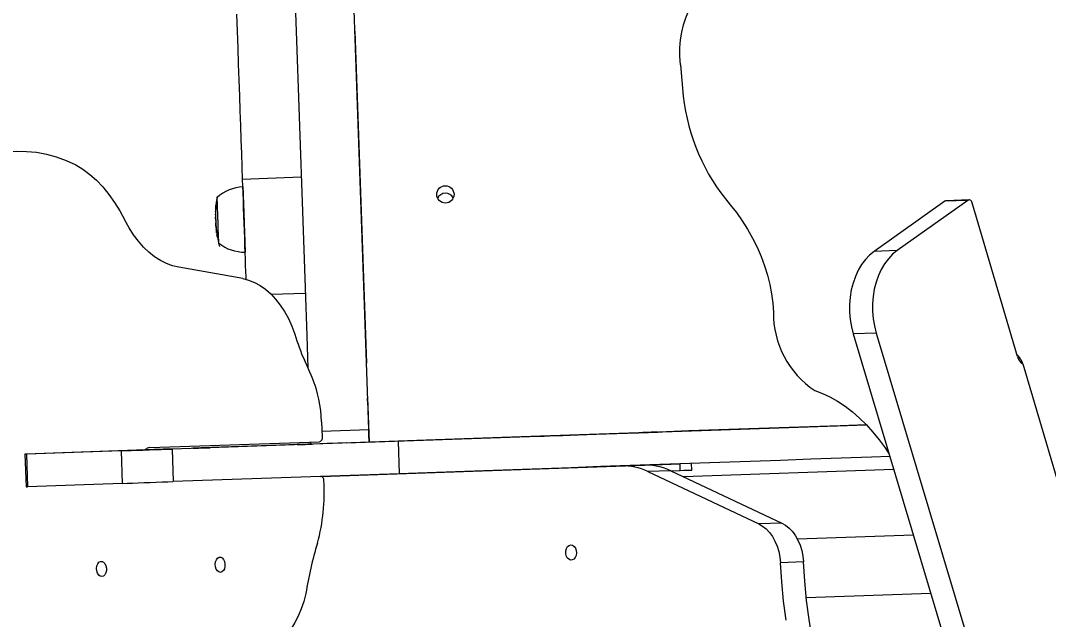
# Model space of a CAD drawing. Header units: millimetres. Extents: x -5713 to 5719, y -6024 to 5481.
# Drawn here: x 1442.5 to 1915.7, y 2299.8 to 2575.3 of the extents above; entities that cross this region are included whole.
import ezdxf

# ---------------------------------------------------------------- set-up
doc = ezdxf.new("R2010")
doc.units = ezdxf.units.MM
for name, color, linetype in [('DIKOM_ОБЪЕКТ', 7, 'Continuous'), ('DIKOM_РАЗМЕР_ЗОНА', 7, 'Continuous'), ('DIKOM_РАЗМЕР_ОБЪЕКТА', 7, 'Continuous')]:
    doc.layers.add(name, color=color, linetype=linetype)
doc.styles.add('style1', font='arial.ttf', dxfattribs={"width": 0.8})
doc.dimstyles.new('1-50', dxfattribs={"dimtxt": 300, "dimasz": 200, "dimexe": 100, "dimexo": 0, "dimgap": 100, "dimtad": 1, "dimdec": 0, "dimtxsty": 'style1', "dimcen": 0, "dimclrd": 7, "dimclre": 7, "dimadec": 1, "dimazin": 2, "dimtfac": 1, "dimtdec": 0, "dimtmove": 1, "dimatfit": 3, "dimfxl": 0, "dimlwd": 25, "dimlwe": 18, "dimarcsym": 0})

# ---------------------------------------------------------------- blocks, each defined once
blk = doc.blocks.new('*D16')
at = {"layer": 'Defpoints', "color": 0, "transparency": 16777216}
for p in [(2713.82, 2377.67), (-3598.04, -60.3), (-3598.04, -5183.86)]:
    blk.add_point(p, dxfattribs=at)
at = {"layer": 'DIKOM_РАЗМЕР_ОБЪЕКТА', "color": 7, "lineweight": 18, "transparency": 16777216}
for p, q in [((2713.82, 2377.67), (2713.82, -5283.86)), ((-3598.04, -60.3), (-3598.04, -5283.86))]:
    blk.add_line(p, q, dxfattribs=at)
at = {"layer": 'DIKOM_РАЗМЕР_ОБЪЕКТА', "color": 7, "lineweight": 25, "transparency": 16777216}
blk.add_line((2513.82, -5183.86), (-3398.04, -5183.86), dxfattribs=at)
at = {"layer": 'DIKOM_РАЗМЕР_ОБЪЕКТА', "color": 7, "transparency": 16777216}
for points in [[(-3398.04, -5150.53), (-3398.04, -5217.2), (-3598.04, -5183.86)], [(2513.82, -5150.53), (2513.82, -5217.2), (2713.82, -5183.86)]]:
    blk.add_solid(points, dxfattribs=at)
at = {"layer": 'DIKOM_РАЗМЕР_ОБЪЕКТА', "color": 0, "transparency": 16777216, "insert": (-444.93, -4930.59), "char_height": 300, "attachment_point": 5, "style": 'style1'}
blk.add_mtext('6300', dxfattribs=at)
blk = doc.blocks.new('*D15')
at = {"layer": 'Defpoints', "color": 0, "transparency": 16777216}
for p in [(-612.28, 3980.94), (4699.87, 3980.94), (684.19, -2271.39)]:
    blk.add_point(p, dxfattribs=at)
at = {"layer": 'DIKOM_РАЗМЕР_ОБЪЕКТА', "color": 7, "lineweight": 18, "transparency": 16777216}
for p, q in [((-612.28, 3980.94), (4799.87, 3980.94)), ((684.19, -2271.39), (4799.87, -2271.39))]:
    blk.add_line(p, q, dxfattribs=at)
at = {"layer": 'DIKOM_РАЗМЕР_ОБЪЕКТА', "color": 7, "lineweight": 25, "transparency": 16777216}
blk.add_line((4699.87, -2071.39), (4699.87, 3780.94), dxfattribs=at)
at = {"layer": 'DIKOM_РАЗМЕР_ОБЪЕКТА', "color": 7, "transparency": 16777216}
for points in [[(4666.54, 3780.94), (4733.21, 3780.94), (4699.87, 3980.94)], [(4666.54, -2071.39), (4733.21, -2071.39), (4699.87, -2271.39)]]:
    blk.add_solid(points, dxfattribs=at)
at = {"layer": 'DIKOM_РАЗМЕР_ОБЪЕКТА', "color": 0, "transparency": 16777216, "insert": (4446.7, 2209.88), "char_height": 300, "attachment_point": 5, "rotation": 90, "style": 'style1'}
blk.add_mtext('6250', dxfattribs=at)
blk = doc.blocks.new('*D13')
at = {"layer": 'Defpoints', "color": 0, "transparency": 16777216}
for p in [(-612.24, 5480.95), (971.69, -4271.39), (5619.37, -4271.39)]:
    blk.add_point(p, dxfattribs=at)
at = {"layer": 'DIKOM_РАЗМЕР_ЗОНА', "color": 7, "lineweight": 18, "transparency": 16777216}
for p, q in [((-612.24, 5480.95), (5719.37, 5480.95)), ((971.69, -4271.39), (5719.37, -4271.39))]:
    blk.add_line(p, q, dxfattribs=at)
at = {"layer": 'DIKOM_РАЗМЕР_ЗОНА', "color": 7, "lineweight": 25, "transparency": 16777216}
blk.add_line((5619.37, 5280.95), (5619.37, -4071.39), dxfattribs=at)
at = {"layer": 'DIKOM_РАЗМЕР_ЗОНА', "color": 7, "transparency": 16777216}
for points in [[(5586.04, 5280.95), (5652.71, 5280.95), (5619.37, 5480.95)], [(5586.04, -4071.39), (5652.71, -4071.39), (5619.37, -4271.39)]]:
    blk.add_solid(points, dxfattribs=at)
at = {"layer": 'DIKOM_РАЗМЕР_ЗОНА', "color": 0, "transparency": 16777216, "insert": (5366.2, 2209.88), "char_height": 300, "attachment_point": 5, "rotation": 90, "style": 'style1'}
blk.add_mtext('9750', dxfattribs=at)

msp = doc.modelspace()

# ---------------------------------------------------------------- linework, layer by layer
at = {"layer": 'DIKOM_ОБЪЕКТ', "color": 7, "linetype": 'Continuous', "lineweight": 15}
for p, q in [((1596.39, 2570.43), (1601.72, 2417.75)), ((1746.24, 2554.96), (1747.6, 2540.57)), ((1571.72, 2503.21), (1544.73, 2502.27)), ((1532.48, 2490.52), (1532.47, 2490.45)), ((1532.48, 2490.52), (1532.48, 2490.52)), ((1532.52, 2490.91), (1532.54, 2491.03)), ((1867.97, 2492.22), (1835.43, 2469.1)), ((1878.56, 2492.59), (1846.02, 2469.47)), ((1878.56, 2492.59), (1867.97, 2492.22)), ((1879.15, 2492.8), (1868.56, 2492.43)), ((1901.44, 2420.71), (1880.53, 2491.53)), ((1532.28, 2487), (1532.26, 2486.82)), ((1532.26, 2486), (1532.27, 2486.19)), ((1532.27, 2487.28), (1532.29, 2487.46)), ((1532.28, 2484.78), (1532.28, 2484.94)), ((1532.36, 2483.33), (1532.28, 2484.79)), ((1532.34, 2483.33), (1532.32, 2483.72)), ((1532.36, 2482.55), (1532.37, 2482.26)), ((1532.54, 2479.53), (1532.53, 2479.56)), ((1532.66, 2478.63), (1532.65, 2478.65)), ((1532.76, 2477.72), (1532.66, 2478.63)), ((1532.7, 2478.46), (1532.79, 2477.34)), ((1532.7, 2478.13), (1532.81, 2477.2)), ((1532.8, 2477.27), (1532.83, 2477.1)), ((1532.84, 2476.99), (1533, 2476.46)), ((1532.9, 2476.67), (1533.17, 2475.15)), ((1533.01, 2476.23), (1532.91, 2476.68)), ((1533.01, 2476.22), (1533.01, 2476.23)), ((1533.04, 2476.23), (1533.01, 2476.23)), ((1533.04, 2476.22), (1533.01, 2476.22)), ((1846.02, 2469.47), (1835.43, 2469.1)), ((1544.81, 2456.57), (1515.3, 2461.79)), ((1557.84, 2449.39), (1573.58, 2449.94)), ((1836.4, 2431.53), (1825.81, 2431.16)), ((1825.81, 2431.16), (1899.93, 2183.5)), ((1836.4, 2431.53), (1910.52, 2183.87)), ((1576.81, 2411.1), (1573.15, 2419.15)), ((1901.25, 2421.36), (1901.28, 2421.48)), ((1903.45, 2418.56), (1902.52, 2418.53)), ((1903.89, 2417.39), (1937.36, 2304.07)), ((1602.28, 2401.76), (1602.99, 2381.35)), ((1602.4, 2398.36), (1602.28, 2401.76)), ((1581.09, 2390.74), (1581.37, 2383.61)), ((1581.26, 2386.41), (1602.79, 2387.16)), ((1738.02, 2386.07), (1831.87, 2389.34)), ((1501.93, 2378.82), (1580.15, 2381.55)), ((1616.33, 2381.81), (1512.26, 2378.18)), ((1575.97, 2381.41), (1576.01, 2380.41)), ((1592.38, 2380.98), (1681.28, 2384.08)), ((1616.33, 2381.81), (1616.85, 2366.82)), ((1444.5, 2375.81), (1445.02, 2360.82)), ((1500.17, 2377.76), (1444.96, 2375.83)), ((1488.74, 2377.36), (1445.21, 2375.84)), ((1445.21, 2375.84), (1445.73, 2360.85)), ((1488.74, 2377.36), (1489.26, 2362.37)), ((1512.26, 2378.18), (1512.78, 2363.19)), ((1729.69, 2370.76), (1746.1, 2371.34)), ((1746.2, 2368.34), (1746.1, 2371.34)), ((1751.46, 2368.52), (1751.35, 2371.52)), ((1616.85, 2366.82), (1512.78, 2363.19)), ((1580.8, 2365.56), (1729.66, 2370.76)), ((1580.8, 2365.56), (1719.07, 2370.39)), ((1729.66, 2370.76), (1719.07, 2370.39)), ((1721.46, 2370.48), (1720.94, 2370.46)), ((1741.87, 2368.17), (1731.28, 2367.8)), ((1731.28, 2367.8), (1782.36, 2343.76)), ((1741.83, 2368.19), (1746.2, 2368.34)), ((1741.87, 2368.17), (1792.94, 2344.13)), ((1844.48, 2368.77), (1747.76, 2365.4)), ((1489.26, 2362.37), (1445.73, 2360.85)), ((1586.9, 2365.78), (1586.9, 2365.78)), ((1592.15, 2365.96), (1592.15, 2365.96)), ((1792.94, 2344.13), (1782.36, 2343.76)), ((1853.52, 2338.57), (1800.13, 2336.7)), ((1802.89, 2326.22), (1792.3, 2325.85)), ((1804.22, 2309.83), (1861.52, 2311.83))]:
    msp.add_line(p, q, dxfattribs=at)
at = {"layer": 'DIKOM_ОБЪЕКТ', "color": 7, "linetype": 'Continuous', "lineweight": 15, "flags": 128}
for points in [[(1560.05, 2837.25), (1560.77, 2816.69), (1561.49, 2796.01), (1562.22, 2775.21), (1562.95, 2754.29), (1563.68, 2733.26), (1564.42, 2712.12), (1565.16, 2690.89), (1565.91, 2669.56), (1566.66, 2648.14), (1567.41, 2626.63), (1568.16, 2605.05), (1568.92, 2583.4), (1569.68, 2561.68), (1570.44, 2539.9), (1571.2, 2518.06), (1571.96, 2496.18), (1572.73, 2474.25), (1573.5, 2452.28), (1574.26, 2430.28), (1574.78, 2415.57)], [(1602.79, 2387.16), (1602.02, 2409.2), (1601.25, 2431.23), (1600.48, 2453.22), (1599.71, 2475.19), (1598.95, 2497.12), (1598.18, 2519), (1597.42, 2540.84), (1596.66, 2562.62), (1595.9, 2584.34), (1595.14, 2605.99), (1594.39, 2627.57), (1593.64, 2649.08), (1592.89, 2670.5), (1592.15, 2691.83), (1591.41, 2713.07), (1590.67, 2734.2), (1589.93, 2755.23), (1589.2, 2776.15), (1588.48, 2796.96), (1587.75, 2817.64), (1587.04, 2838.19)], [(1746.24, 2554.96), (1746, 2558.9), (1746.02, 2562.74), (1746.31, 2566.46), (1746.86, 2570.03), (1747.67, 2573.43), (1748.74, 2576.63), (1750.05, 2579.62), (1751.61, 2582.38), (1753.39, 2584.89), (1755.4, 2587.13), (1757.6, 2589.09)], [(1544.73, 2502.27), (1544.53, 2508.07), (1544.32, 2514.14), (1544.1, 2520.45), (1543.87, 2526.99), (1543.63, 2533.75), (1543.39, 2540.72), (1543.14, 2547.88), (1542.88, 2555.23), (1542.62, 2562.74), (1542.35, 2570.41), (1542.08, 2578.22)], [(1405.55, 2501.57), (1409.65, 2504.6), (1413.85, 2507.26), (1418.16, 2509.55), (1422.54, 2511.46), (1427, 2512.98), (1431.51, 2514.12), (1436.07, 2514.86), (1440.65, 2515.2), (1445.24, 2515.15), (1449.83, 2514.7), (1454.41, 2513.86), (1458.96, 2512.62), (1463.47, 2510.99), (1467.92, 2508.98)], [(1467.92, 2508.98), (1471.19, 2506.95), (1474.37, 2504.56), (1477.44, 2501.82), (1480.38, 2498.75), (1483.18, 2495.36), (1485.81, 2491.67), (1488.27, 2487.71), (1490.55, 2483.49)], [(1546.34, 2456.24), (1546.3, 2457.46), (1546.21, 2459.9), (1546.12, 2462.58), (1546.02, 2465.47), (1545.91, 2468.56), (1545.8, 2471.8), (1545.68, 2475.16), (1545.56, 2478.62), (1545.44, 2482.12), (1545.31, 2485.65), (1545.19, 2489.15), (1545.07, 2492.6), (1544.95, 2495.96), (1544.84, 2499.19), (1544.73, 2502.27)], [(1544.86, 2498.78), (1544.86, 2498.75), (1544.87, 2498.42), (1544.89, 2497.75), (1544.93, 2496.75), (1544.97, 2495.45), (1545.03, 2493.88), (1545.09, 2492.07), (1545.16, 2490.06), (1545.24, 2487.91), (1545.31, 2485.66)], [(1533.75, 2472.88), (1533.76, 2472.7), (1533.76, 2472.58), (1533.75, 2472.83), (1533.73, 2473.44), (1533.7, 2474.38), (1533.66, 2475.64), (1533.6, 2477.15), (1533.54, 2478.88), (1533.48, 2480.76), (1533.41, 2482.73), (1533.34, 2484.72), (1533.27, 2486.66), (1533.21, 2488.49), (1533.15, 2490.15), (1533.1, 2491.58), (1533.06, 2492.73), (1533.03, 2493.56), (1533.01, 2494.04), (1533.01, 2494.16), (1533.02, 2493.91), (1533.02, 2493.86)], [(1533.75, 2472.88), (1533.75, 2472.88), (1533.74, 2473.12), (1533.72, 2473.71), (1533.69, 2474.63), (1533.65, 2475.85), (1533.6, 2477.32), (1533.54, 2479), (1533.48, 2480.83), (1533.41, 2482.74), (1533.34, 2484.68), (1533.27, 2486.57), (1533.21, 2488.35), (1533.16, 2489.96), (1533.11, 2491.35), (1533.07, 2492.47), (1533.04, 2493.27), (1533.02, 2493.74), (1533.02, 2493.86)], [(1769.17, 2490.56), (1772.03, 2486.97), (1774.71, 2483.21), (1777.2, 2479.28), (1779.49, 2475.23), (1781.56, 2471.06), (1783.4, 2466.82), (1785, 2462.51), (1786.34, 2458.18), (1787.43, 2453.85), (1788.25, 2449.54), (1788.79, 2445.28), (1789.06, 2441.1)], [(1880.53, 2491.53), (1880.39, 2491.9), (1880.2, 2492.22), (1879.96, 2492.48), (1879.7, 2492.67), (1879.41, 2492.77), (1879.12, 2492.8), (1878.83, 2492.74), (1878.56, 2492.59)], [(1545.31, 2485.66), (1545.39, 2483.37), (1545.47, 2481.09), (1545.55, 2478.87), (1545.62, 2476.76), (1545.69, 2474.82), (1545.75, 2473.09), (1545.8, 2471.62), (1545.85, 2470.42), (1545.88, 2469.54), (1545.9, 2469), (1545.9, 2468.8), (1545.9, 2468.8)], [(1515.3, 2461.79), (1512.44, 2462.48), (1509.62, 2463.53), (1506.85, 2464.93), (1504.16, 2466.67), (1501.56, 2468.74), (1499.08, 2471.12), (1496.72, 2473.81), (1494.5, 2476.78), (1492.44, 2480.01), (1490.55, 2483.49)], [(1835.43, 2469.1), (1833.35, 2467.4), (1831.43, 2465.37), (1829.68, 2463.04), (1828.15, 2460.44), (1826.84, 2457.59), (1825.77, 2454.55), (1824.95, 2451.35), (1824.41, 2448.02), (1824.14, 2444.62), (1824.14, 2441.19), (1824.43, 2437.78), (1824.99, 2434.42), (1825.81, 2431.16)], [(1846.02, 2469.47), (1843.94, 2467.77), (1842.01, 2465.74), (1840.27, 2463.41), (1838.73, 2460.81), (1837.42, 2457.96), (1836.35, 2454.92), (1835.54, 2451.72), (1835, 2448.39), (1834.72, 2444.99), (1834.73, 2441.56), (1835.01, 2438.14), (1835.57, 2434.79), (1836.4, 2431.53)], [(1544.81, 2456.57), (1547.5, 2455.9), (1550.15, 2454.86), (1552.74, 2453.45), (1555.25, 2451.69), (1557.65, 2449.59), (1559.92, 2447.17), (1562.05, 2444.44), (1564.02, 2441.44), (1565.82, 2438.18), (1567.42, 2434.7), (1568.82, 2431.01)], [(1808.09, 2405.1), (1811.61, 2403.78), (1815.12, 2402.12), (1818.61, 2400.15), (1822.06, 2397.86), (1825.43, 2395.29), (1828.71, 2392.44), (1831.87, 2389.34), (1834.9, 2386), (1837.77, 2382.45), (1840.46, 2378.71), (1842.4, 2375.74)], [(1602.99, 2381.35), (1602.97, 2381.83), (1602.88, 2384.48), (1602.79, 2387.16)], [(1831.87, 2389.34), (1819.76, 2388.92), (1805.75, 2388.43), (1791.77, 2387.94), (1777.83, 2387.45), (1763.93, 2386.97), (1750.08, 2386.49), (1736.29, 2386), (1722.57, 2385.53), (1708.93, 2385.05), (1695.38, 2384.58), (1681.91, 2384.11), (1668.56, 2383.64), (1655.31, 2383.18), (1642.19, 2382.72), (1629.19, 2382.26), (1616.33, 2381.81)], [(1681.28, 2384.08), (1683.5, 2384.16), (1686.05, 2384.25), (1688.92, 2384.35), (1692.1, 2384.46), (1695.59, 2384.58), (1699.36, 2384.72), (1703.4, 2384.86), (1707.7, 2385.01), (1712.25, 2385.17), (1717.02, 2385.33), (1722, 2385.51), (1727.18, 2385.69), (1732.52, 2385.87), (1738.02, 2386.07)], [(1728.99, 2385.75), (1729.18, 2385.76), (1729.73, 2385.78), (1730.57, 2385.8), (1731.63, 2385.84), (1732.78, 2385.88), (1733.89, 2385.92), (1734.86, 2385.95), (1735.56, 2385.98), (1735.94, 2385.99), (1735.94, 2385.99), (1735.56, 2385.98), (1734.86, 2385.95), (1733.89, 2385.92), (1732.78, 2385.88), (1731.63, 2385.84), (1730.57, 2385.8), (1729.73, 2385.78), (1729.18, 2385.76), (1728.99, 2385.75)], [(1592.38, 2380.98), (1590.62, 2380.92), (1588.53, 2380.85), (1586.13, 2380.76), (1583.42, 2380.67), (1580.44, 2380.56), (1577.18, 2380.45), (1573.68, 2380.33), (1569.95, 2380.2), (1566.01, 2380.06), (1561.9, 2379.92), (1557.63, 2379.77), (1553.23, 2379.61), (1548.72, 2379.46), (1544.14, 2379.3), (1539.52, 2379.13), (1534.87, 2378.97), (1530.22, 2378.81), (1525.62, 2378.65), (1521.07, 2378.49), (1516.62, 2378.33), (1512.28, 2378.18), (1508.08, 2378.04), (1504.06, 2377.9), (1500.22, 2377.76), (1499.84, 2377.75)], [(1569.79, 2380.19), (1569.98, 2380.2), (1570.53, 2380.22), (1571.37, 2380.25), (1572.43, 2380.28), (1573.57, 2380.32), (1574.69, 2380.36), (1575.65, 2380.4), (1576.36, 2380.42), (1576.74, 2380.43), (1576.74, 2380.43), (1576.36, 2380.42), (1575.65, 2380.4), (1574.69, 2380.36), (1573.57, 2380.32), (1572.43, 2380.28), (1571.37, 2380.25), (1570.53, 2380.22), (1569.98, 2380.2), (1569.79, 2380.19)], [(1581.37, 2383.61), (1581.36, 2383.22), (1581.3, 2382.84), (1581.19, 2382.48), (1581.04, 2382.17), (1580.86, 2381.92), (1580.64, 2381.72), (1580.4, 2381.6), (1580.15, 2381.55)], [(1444.96, 2375.83), (1444.74, 2375.82), (1444.59, 2375.82), (1444.51, 2375.81), (1444.5, 2375.81), (1444.58, 2375.82), (1444.72, 2375.82), (1444.94, 2375.83), (1445.21, 2375.84)], [(1488.74, 2377.36), (1491, 2377.44), (1493.47, 2377.52), (1496.1, 2377.62), (1498.84, 2377.71), (1501.64, 2377.81), (1504.43, 2377.91), (1507.17, 2378), (1509.79, 2378.09), (1512.26, 2378.18)], [(1500.17, 2377.76), (1500.83, 2377.78), (1501.3, 2377.8), (1501.54, 2377.81), (1501.55, 2377.81), (1501.33, 2377.8), (1500.9, 2377.78), (1500.25, 2377.76), (1499.84, 2377.75)], [(1521.85, 2378.52), (1522.03, 2378.52), (1522.55, 2378.54), (1523.36, 2378.57), (1524.39, 2378.61), (1525.55, 2378.65), (1526.74, 2378.69), (1527.85, 2378.73), (1528.78, 2378.76), (1529.45, 2378.78), (1529.8, 2378.79), (1529.8, 2378.79), (1529.45, 2378.78), (1528.78, 2378.76), (1527.85, 2378.73), (1526.74, 2378.69), (1525.55, 2378.65), (1524.39, 2378.61), (1523.36, 2378.57), (1522.55, 2378.54), (1522.03, 2378.52), (1521.85, 2378.52)], [(1521.85, 2378.52), (1522.03, 2378.52), (1522.55, 2378.54), (1523.36, 2378.57), (1524.39, 2378.61), (1525.55, 2378.65), (1526.74, 2378.69), (1527.85, 2378.73), (1528.78, 2378.76), (1529.45, 2378.78), (1529.8, 2378.79), (1529.8, 2378.79), (1529.45, 2378.78), (1528.78, 2378.76), (1527.85, 2378.73), (1526.74, 2378.69), (1525.55, 2378.65), (1524.39, 2378.61), (1523.36, 2378.57), (1522.55, 2378.54), (1522.03, 2378.52), (1521.85, 2378.52)], [(1842.7, 2374.71), (1834.3, 2374.42), (1820.28, 2373.93), (1806.28, 2373.44), (1792.3, 2372.95), (1778.35, 2372.46), (1764.45, 2371.98), (1750.61, 2371.49), (1736.82, 2371.01), (1723.1, 2370.53), (1709.46, 2370.06), (1695.9, 2369.58), (1682.44, 2369.11), (1669.08, 2368.65), (1655.83, 2368.19), (1642.71, 2367.73), (1629.71, 2367.27), (1616.85, 2366.82)], [(1746.2, 2368.34), (1747.88, 2368.4), (1749.27, 2368.45), (1750.33, 2368.48), (1751.05, 2368.51), (1751.41, 2368.52), (1751.46, 2368.52)], [(1489.26, 2362.37), (1491.52, 2362.45), (1494, 2362.53), (1496.63, 2362.63), (1499.37, 2362.72), (1502.16, 2362.82), (1504.95, 2362.92), (1507.69, 2363.01), (1510.32, 2363.1), (1512.78, 2363.19)], [(1445.02, 2360.82), (1445.03, 2360.82), (1445.1, 2360.83), (1445.24, 2360.83), (1445.46, 2360.84), (1445.73, 2360.85)], [(1782.36, 2343.76), (1784.11, 2342.75), (1785.76, 2341.42), (1787.28, 2339.8), (1788.63, 2337.92), (1789.81, 2335.81), (1790.77, 2333.51), (1791.52, 2331.05), (1792.03, 2328.48), (1792.3, 2325.85)], [(1792.94, 2344.13), (1794.7, 2343.12), (1796.35, 2341.79), (1797.86, 2340.17), (1799.22, 2338.29), (1800.39, 2336.18), (1801.36, 2333.88), (1802.11, 2331.42), (1802.62, 2328.85), (1802.89, 2326.22)], [(1695.78, 2334.06), (1696.59, 2333.9), (1697.33, 2333.37), (1697.91, 2332.55), (1698.28, 2331.5), (1698.38, 2330.36), (1698.22, 2329.24), (1697.81, 2328.26), (1697.19, 2327.53), (1696.43, 2327.13), (1695.62, 2327.1), (1694.83, 2327.44), (1694.17, 2328.13), (1693.69, 2329.08), (1693.45, 2330.19), (1693.47, 2331.34), (1693.77, 2332.4), (1694.29, 2333.27), (1694.99, 2333.84), (1695.78, 2334.06)], [(1534.49, 2321.42), (1533.76, 2321.59), (1533.09, 2322.11), (1532.56, 2322.94), (1532.22, 2323.99), (1532.12, 2325.13), (1532.26, 2326.25), (1532.64, 2327.23), (1533.19, 2327.96), (1533.88, 2328.36), (1534.62, 2328.38), (1535.33, 2328.03), (1535.94, 2327.35), (1536.38, 2326.4), (1536.6, 2325.29), (1536.58, 2324.14), (1536.32, 2323.07), (1535.85, 2322.21), (1535.22, 2321.64), (1534.49, 2321.42)], [(1479.89, 2319.52), (1479.15, 2319.68), (1478.48, 2320.2), (1477.95, 2321.03), (1477.62, 2322.08), (1477.52, 2323.22), (1477.66, 2324.35), (1478.03, 2325.32), (1478.59, 2326.05), (1479.28, 2326.45), (1480.02, 2326.48), (1480.73, 2326.13), (1481.34, 2325.44), (1481.78, 2324.49), (1482, 2323.38), (1481.98, 2322.23), (1481.72, 2321.17), (1481.25, 2320.3), (1480.61, 2319.73), (1479.89, 2319.52)], [(1794.9, 2299.4), (1793.78, 2308.17), (1792.91, 2316.99), (1792.3, 2325.85)], [(1806.87, 2291.06), (1805.49, 2299.77), (1804.37, 2308.54), (1803.5, 2317.36), (1802.89, 2326.22)], [(1573.86, 2311.67), (1572.89, 2308.06), (1571.71, 2304.6), (1570.33, 2301.33), (1568.77, 2298.28), (1567.03, 2295.46), (1565.14, 2292.9), (1563.1, 2290.62), (1560.93, 2288.64), (1558.65, 2286.98), (1556.27, 2285.64), (1553.82, 2284.64)]]:
    msp.add_lwpolyline(points, dxfattribs=at)
at = {"layer": 'DIKOM_ОБЪЕКТ', "color": 7, "linetype": 'Continuous', "lineweight": 15}
msp.add_circle((1638.06, 2495.32), 3.98, dxfattribs=at)
for centre, radius, start, end in [((1840.68, 2551.05), 93.67, 186.4251, 220.2297), ((1545.67, 2480.12), 18.68, 92.4909, 132.6212), ((1638.15, 2491.89), 4.01, 27.7318, 156.2685), ((1868.61, 2491.36), 1.07, 92.3262, 126.4695), ((1545.41, 2487.47), 18.68, 231.3788, 271.5091), ((1831.9, 2440.71), 42.84, 179.4865, 236.2319), ((1645.23, 2452.17), 79.29, 195.4786, 204.6156), ((1895.59, 2414.96), 8.66, 16.3159, 49.6567), ((1906.69, 2421.94), 5.4, 193.1166, 239.0321), ((1518.34, 2388.18), 62.8, 2.3354, 21.4029), ((1502.14, 2375.84), 2.99, 93.9543, 140.3053), ((1730.44, 2344.38), 26.4, 64.343, 91.6848), ((1719.85, 2344.01), 26.4, 64.343, 91.6848), ((1494.17, 2358.1), 88.13, 344.7513, 3.6368), ((1580.38, 2363.87), 1.75, 354.1503, 76.2765), ((1732.78, 2287.44), 160.76, 162.8219, 171.3296)]:
    msp.add_arc(centre, radius, start, end, dxfattribs=at)
for points, knots in [([(1532.99, 2494.03), (1532.97, 2493.94), (1532.8, 2493.13), (1532.65, 2492.09), (1532.55, 2491.14), (1532.53, 2490.91)], [0, 0, 0, 0, 0.089494, 0.784811, 1, 1, 1, 1]), ([(1532.42, 2489.82), (1532.4, 2489.62), (1532.38, 2489.29), (1532.34, 2488.82), (1532.32, 2488.45), (1532.3, 2488.16), (1532.3, 2488.06), (1532.29, 2488.02)], [0, 0, 0, 0, 0.258483, 0.428044, 0.597623, 0.820712, 1, 1, 1, 1]), ([(1532.31, 2488.37), (1532.31, 2488.4), (1532.31, 2488.45), (1532.33, 2488.67), (1532.34, 2488.91), (1532.37, 2489.21), (1532.39, 2489.51), (1532.4, 2489.7), (1532.41, 2489.77)], [0, 0, 0, 0, 0.2787, 0.446679, 0.583211, 0.720496, 0.895544, 1, 1, 1, 1]), ([(1532.41, 2489.77), (1532.42, 2489.9), (1532.44, 2490.15), (1532.47, 2490.4), (1532.48, 2490.52)], [0, 0, 0, 0, 0.488405, 1, 1, 1, 1]), ([(1532.54, 2491.03), (1532.52, 2490.82), (1532.47, 2490.42), (1532.44, 2490.02), (1532.42, 2489.82)], [0, 0, 0, 0, 0.512266, 1, 1, 1, 1]), ([(1532.26, 2486.82), (1532.26, 2486.75), (1532.25, 2486.47), (1532.26, 2486.2), (1532.26, 2486)], [0, 0, 0, 0, 0.27343, 1, 1, 1, 1]), ([(1532.27, 2485.74), (1532.27, 2485.7), (1532.26, 2485.63), (1532.26, 2485.57), (1532.26, 2485.53)], [0, 0, 0, 0, 0.498489, 1, 1, 1, 1]), ([(1532.26, 2485.53), (1532.28, 2485.06), (1532.29, 2484.54), (1532.31, 2484.02), (1532.31, 2483.96)], [0, 0, 0, 0, 0.896895, 1, 1, 1, 1]), ([(1532.27, 2486.19), (1532.27, 2486.12), (1532.27, 2485.97), (1532.27, 2485.82), (1532.27, 2485.74)], [0, 0, 0, 0, 0.483727, 1, 1, 1, 1]), ([(1532.3, 2488.02), (1532.29, 2488), (1532.28, 2487.84), (1532.28, 2487.69), (1532.28, 2487.56)], [0, 0, 0, 0, 0.149692, 1, 1, 1, 1]), ([(1532.29, 2487.46), (1532.29, 2487.38), (1532.28, 2487.23), (1532.28, 2487.08), (1532.28, 2487)], [0, 0, 0, 0, 0.476072, 1, 1, 1, 1]), ([(1532.28, 2484.79), (1532.28, 2484.79), (1532.28, 2484.77), (1532.29, 2484.64), (1532.3, 2484.32), (1532.31, 2484), (1532.32, 2483.86)], [0, 0, 0, 0, 0.012346, 0.341736, 0.697154, 1, 1, 1, 1]), ([(1532.31, 2483.96), (1532.32, 2483.86), (1532.33, 2483.64), (1532.33, 2483.43), (1532.34, 2483.33)], [0, 0, 0, 0, 0.499827, 1, 1, 1, 1]), ([(1532.32, 2483.72), (1532.32, 2483.7), (1532.33, 2483.5), (1532.34, 2483.11), (1532.35, 2482.81), (1532.36, 2482.68)], [0, 0, 0, 0, 0.086073, 0.602999, 1, 1, 1, 1]), ([(1532.36, 2482.68), (1532.36, 2482.59), (1532.37, 2482.41), (1532.39, 2481.94), (1532.42, 2481.59), (1532.43, 2481.42)], [0, 0, 0, 0, 0.333635, 0.662177, 1, 1, 1, 1]), ([(1532.42, 2481.36), (1532.41, 2481.51), (1532.4, 2481.79), (1532.38, 2482.12), (1532.37, 2482.33), (1532.37, 2482.42), (1532.37, 2482.41), (1532.37, 2482.41)], [0, 0, 0, 0, 0.249306, 0.459714, 0.670151, 0.868984, 1, 1, 1, 1]), ([(1532.37, 2482.39), (1532.37, 2482.3), (1532.38, 2482.09), (1532.38, 2481.92), (1532.39, 2481.87), (1532.39, 2481.86), (1532.39, 2481.86), (1532.39, 2481.86), (1532.39, 2481.85), (1532.39, 2481.85), (1532.39, 2481.83), (1532.39, 2481.73), (1532.4, 2481.4), (1532.42, 2480.93), (1532.46, 2480.54), (1532.48, 2480.4)], [0, 0, 0, 0, 0.12678, 0.326482, 0.428212, 0.453452, 0.462676, 0.46535, 0.4662, 0.467256, 0.47033, 0.485955, 0.575791, 0.838854, 1, 1, 1, 1]), ([(1532.5, 2479.98), (1532.49, 2480.02), (1532.49, 2480.08), (1532.48, 2480.37), (1532.46, 2480.7), (1532.44, 2481.05), (1532.43, 2481.27), (1532.42, 2481.36)], [0, 0, 0, 0, 0.301848, 0.491406, 0.681088, 0.876432, 1, 1, 1, 1]), ([(1532.43, 2481.42), (1532.44, 2481.21), (1532.46, 2480.82), (1532.49, 2480.3), (1532.52, 2479.9), (1532.53, 2479.63), (1532.53, 2479.56), (1532.54, 2479.53)], [0, 0, 0, 0, 0.225287, 0.412934, 0.600084, 0.800075, 1, 1, 1, 1]), ([(1532.49, 2480), (1532.49, 2479.98), (1532.5, 2479.94), (1532.5, 2479.96), (1532.5, 2479.98)], [0, 0, 0, 0, 0.398911, 1, 1, 1, 1]), ([(1532.56, 2479.32), (1532.56, 2479.25), (1532.57, 2479.09), (1532.59, 2478.94), (1532.6, 2478.86)], [0, 0, 0, 0, 0.451981, 1, 1, 1, 1]), ([(1532.6, 2478.86), (1532.6, 2478.89), (1532.58, 2478.99), (1532.6, 2479.09), (1532.61, 2479.16)], [0, 0, 0, 0, 0.27914, 1, 1, 1, 1]), ([(1532.61, 2479.16), (1532.63, 2479.04), (1532.65, 2478.81), (1532.68, 2478.58), (1532.7, 2478.46)], [0, 0, 0, 0, 0.513072, 1, 1, 1, 1]), ([(1532.83, 2477.1), (1532.83, 2477.1), (1532.83, 2477.07), (1532.83, 2477.05), (1532.84, 2477.04)], [0, 0, 0, 0, 0.335416, 1, 1, 1, 1]), ([(1532.84, 2477.04), (1532.84, 2477.03), (1532.84, 2477.01), (1532.84, 2477), (1532.84, 2476.99)], [0, 0, 0, 0, 0.369574, 1, 1, 1, 1]), ([(1533, 2476.46), (1533.02, 2476.37), (1533.05, 2476.16), (1533.09, 2475.95), (1533.11, 2475.84)], [0, 0, 0, 0, 0.456033, 1, 1, 1, 1]), ([(1533.02, 2475.94), (1533.01, 2475.97), (1533, 2476.06), (1533.01, 2476.16), (1533.01, 2476.22)], [0, 0, 0, 0, 0.341058, 1, 1, 1, 1]), ([(1533.11, 2475.84), (1533.1, 2475.77), (1533.07, 2475.65), (1533.1, 2475.53), (1533.11, 2475.49)], [0, 0, 0, 0, 0.614126, 1, 1, 1, 1]), ([(1533.24, 2474.8), (1533.24, 2474.79), (1533.42, 2473.77), (1533.71, 2472.6), (1534.08, 2471.48), (1534.13, 2471.33)], [0, 0, 0, 0, 0.009398, 0.869271, 1, 1, 1, 1])]:
    msp.add_open_spline(points, degree=3, knots=knots, dxfattribs=at)

# ---------------------------------------------------------------- dimensions: what is measured, and where the dimension line sits
at = {"layer": 'DIKOM_РАЗМЕР_ЗОНА'}
dim = msp.add_linear_dim(base=(5619.37, -4271.39), p1=(-612.24, 5480.95), p2=(971.69, -4271.39), angle=90, text='9750', dimstyle='1-50', override={"dimscale": 1, "dimtix": 0, "dimtofl": 1, "dimtmove": 1, "dimatfit": 3}, dxfattribs=at)
dim.commit()
dim.dimension.update_dxf_attribs({"geometry": '*D13', "text_midpoint": (5619.37, 2209.88), "dimtype": 160})
at = {"layer": 'DIKOM_РАЗМЕР_ОБЪЕКТА'}
dim = msp.add_linear_dim(base=(4699.87, 3980.94), p1=(684.19, -2271.39), p2=(-612.28, 3980.94), angle=90, text='6250', dimstyle='1-50', override={"dimscale": 1, "dimtix": 0, "dimtofl": 1, "dimtmove": 1, "dimatfit": 3}, dxfattribs=at)
dim.commit()
dim.dimension.update_dxf_attribs({"geometry": '*D15', "text_midpoint": (4699.87, 2209.88), "dimtype": 160})
dim = msp.add_linear_dim(base=(-3598.04, -5183.86), p1=(2713.82, 2377.67), p2=(-3598.04, -60.3), text='6300', dimstyle='1-50', override={"dimscale": 1, "dimtix": 0, "dimtofl": 1, "dimtmove": 1, "dimatfit": 3}, dxfattribs=at)
dim.commit()
dim.dimension.update_dxf_attribs({"geometry": '*D16', "text_midpoint": (-444.93, -5183.86), "dimtype": 160})

doc.saveas('drawing.dxf')
